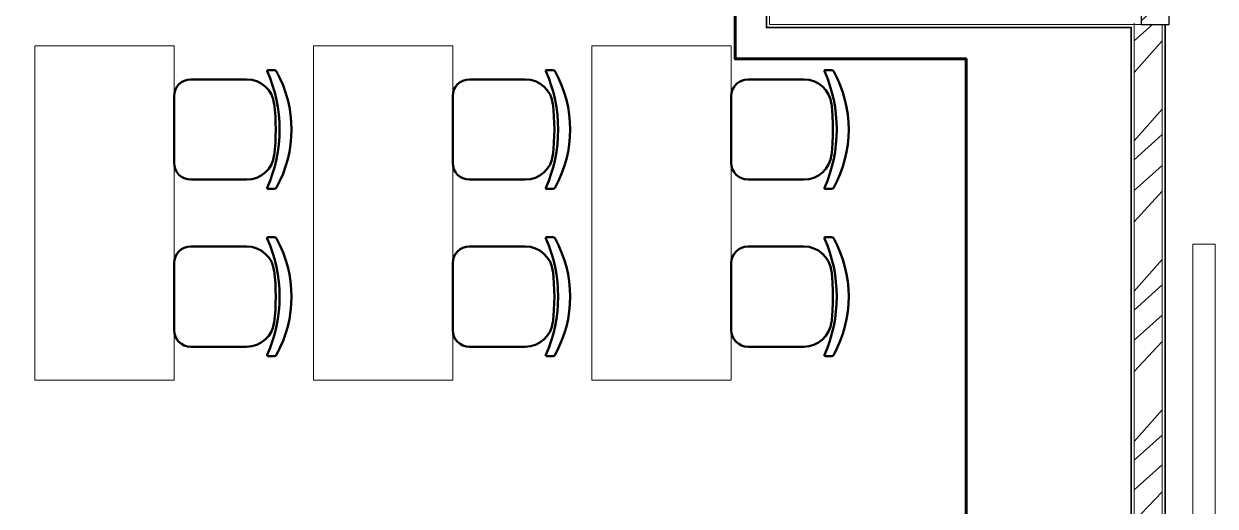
# Model space of a CAD drawing. Header units: millimetres. Extents: x -32 to 417638015, y -35 to 175284279.
# Drawn here: x 417402709 to 417406985, y 175237578 to 175239310 of the extents above; entities that cross this region are included whole.
import ezdxf

# ---------------------------------------------------------------- set-up
doc = ezdxf.new("R2010")
doc.units = ezdxf.units.MM
for name, color, linetype, lineweight in [('_ЭМ_гофра', 5, 'Continuous', 60), ('Стены несущие', 7, 'Continuous', 30), ('Стены отделка', 7, 'Continuous', 30), ('Стены штриховка', 7, 'Continuous', 9), ('ТХ', 5, 'Continuous', 0), ('ТХ_Задание ЭОМ_СС', 6, 'Continuous', 0), ('ШТРИХОВКА', 252, 'Continuous', 15)]:
    doc.layers.add(name, color=color, linetype=linetype, lineweight=lineweight)
doc.layers.add('Линии', color=7, linetype='Continuous', lineweight=9, true_color=0x00a600)

# ---------------------------------------------------------------- blocks, each defined once
blk = doc.blocks.new('_ЭМ_ТХ2_4 Этаж')
at = {"color": 8, "linetype": 'ByBlock', "lineweight": -2}
for p, q in [((19355.24556919894, 7449.4355465931), (19333.58576315138, 7449.4355465931)), ((19355.24556919904, 7449.435546592926), (19333.58576315147, 7449.435546592926)), ((20355.24556919894, 7449.4355465931), (20333.58576315138, 7449.4355465931)), ((20355.24556919904, 7449.435546592926), (20333.58576315147, 7449.435546592926)), ((21355.24556919894, 7449.4355465931), (21333.58576315138, 7449.4355465931)), ((21355.24556919904, 7449.435546592926), (21333.58576315147, 7449.435546592926)), ((19056.2450888062, 7415.9355465931), (19256.55638953188, 7415.9355465931)), ((19056.2450888063, 7415.935546592984), (19256.55638953198, 7415.935546592984)), ((20056.2450888062, 7415.9355465931), (20256.55638953188, 7415.9355465931)), ((20056.2450888063, 7415.935546592984), (20256.55638953198, 7415.935546592984)), ((21056.2450888062, 7415.9355465931), (21256.55638953188, 7415.9355465931)), ((21056.2450888063, 7415.935546592984), (21256.55638953198, 7415.935546592984)), ((18996.24522628862, 7115.807102557446), (18996.2450888062, 7355.9355465931)), ((18996.24522628872, 7115.807102557272), (18996.24508880631, 7355.935546592984)), ((19996.24522628862, 7115.807102557446), (19996.2450888062, 7355.9355465931)), ((19996.24522628872, 7115.807102557272), (19996.24508880631, 7355.935546592984)), ((20996.24522628862, 7115.807102557446), (20996.2450888062, 7355.9355465931)), ((20996.24522628872, 7115.807102557272), (20996.24508880631, 7355.935546592984)), ((19056.2450888062, 7055.9355465931), (19256.55638953188, 7055.9355465931)), ((19056.2450888063, 7055.935546592926), (19256.55638953198, 7055.935546592926)), ((20056.2450888062, 7055.9355465931), (20256.55638953188, 7055.9355465931)), ((20056.2450888063, 7055.935546592926), (20256.55638953198, 7055.935546592926)), ((21056.2450888062, 7055.9355465931), (21256.55638953188, 7055.9355465931)), ((21056.2450888063, 7055.935546592926), (21256.55638953198, 7055.935546592926)), ((19355.24556919894, 7022.435546593159), (19333.58576315138, 7022.435546593159)), ((19355.24556919904, 7022.435546592984), (19333.58576315147, 7022.435546592984)), ((20355.24556919894, 7022.435546593159), (20333.58576315138, 7022.435546593159)), ((20355.24556919904, 7022.435546592984), (20333.58576315147, 7022.435546592984)), ((21355.24556919894, 7022.435546593159), (21333.58576315138, 7022.435546593159)), ((21355.24556919904, 7022.435546592984), (21333.58576315147, 7022.435546592984)), ((19355.24556919894, 6849.4355465931), (19333.58576315138, 6849.4355465931)), ((19355.24556919904, 6849.435546592926), (19333.58576315147, 6849.435546592926)), ((20355.24556919894, 6849.4355465931), (20333.58576315138, 6849.4355465931)), ((20355.24556919904, 6849.435546592926), (20333.58576315147, 6849.435546592926)), ((21355.24556919894, 6849.4355465931), (21333.58576315138, 6849.4355465931)), ((21355.24556919904, 6849.435546592926), (21333.58576315147, 6849.435546592926)), ((19056.2450888062, 6815.9355465931), (19256.55638953188, 6815.9355465931)), ((19056.2450888063, 6815.935546592984), (19256.55638953198, 6815.935546592984)), ((20056.2450888062, 6815.9355465931), (20256.55638953188, 6815.9355465931)), ((20056.2450888063, 6815.935546592984), (20256.55638953198, 6815.935546592984)), ((21056.2450888062, 6815.9355465931), (21256.55638953188, 6815.9355465931)), ((21056.2450888063, 6815.935546592984), (21256.55638953198, 6815.935546592984)), ((18996.24522628862, 6515.807102557446), (18996.2450888062, 6755.9355465931)), ((18996.24522628872, 6515.807102557272), (18996.24508880631, 6755.935546592984)), ((19996.24522628862, 6515.807102557446), (19996.2450888062, 6755.9355465931)), ((19996.24522628872, 6515.807102557272), (19996.24508880631, 6755.935546592984)), ((20996.24522628862, 6515.807102557446), (20996.2450888062, 6755.9355465931)), ((20996.24522628872, 6515.807102557272), (20996.24508880631, 6755.935546592984)), ((19056.2450888062, 6455.9355465931), (19256.55638953188, 6455.9355465931)), ((19056.2450888063, 6455.935546592926), (19256.55638953198, 6455.935546592926)), ((19355.24556919894, 6422.435546593159), (19333.58576315138, 6422.435546593159)), ((19355.24556919904, 6422.435546592984), (19333.58576315147, 6422.435546592984)), ((20056.2450888062, 6455.9355465931), (20256.55638953188, 6455.9355465931)), ((20056.2450888063, 6455.935546592926), (20256.55638953198, 6455.935546592926)), ((20355.24556919894, 6422.435546593159), (20333.58576315138, 6422.435546593159)), ((20355.24556919904, 6422.435546592984), (20333.58576315147, 6422.435546592984)), ((21056.2450888062, 6455.9355465931), (21256.55638953188, 6455.9355465931)), ((21056.2450888063, 6455.935546592926), (21256.55638953198, 6455.935546592926)), ((21355.24556919894, 6422.435546593159), (21333.58576315138, 6422.435546593159)), ((21355.24556919904, 6422.435546592984), (21333.58576315147, 6422.435546592984))]:
    blk.add_line(p, q, dxfattribs=at)
for centre, radius, start, end in [((19333.58576315136, 7446.4355465931), 2.999999999983854, 90, 206.1021673183788), ((19333.58576315146, 7446.435546592926), 2.999999999983854, 90, 206.1021673183788), ((18853.92496510221, 7235.9355465931), 520.8201237039045, 336.3195110063207, 23.68048899367927), ((18853.92496510231, 7235.935546592926), 520.8201237039045, 336.3195110063207, 23.68048899367927), ((19355.24556919896, 7439.4355465931), 9.99999999998925, 31.93174936739494, 90), ((19355.24556919906, 7439.435546592926), 9.99999999998925, 31.93174936739494, 90), ((18987.19606724583, 7235.9355465931), 430.5490215606073, 330.9916647866154, 29.00833521338462), ((18987.19606724592, 7235.935546592926), 430.5490215606073, 330.9916647866154, 29.00833521338462), ((20333.58576315136, 7446.4355465931), 2.999999999983854, 90, 206.1021673183788), ((20333.58576315146, 7446.435546592926), 2.999999999983854, 90, 206.1021673183788), ((19853.92496510221, 7235.9355465931), 520.8201237039045, 336.3195110063207, 23.68048899367927), ((19853.92496510231, 7235.935546592926), 520.8201237039045, 336.3195110063207, 23.68048899367927), ((20355.24556919896, 7439.4355465931), 9.99999999998925, 31.93174936739494, 90), ((20355.24556919906, 7439.435546592926), 9.99999999998925, 31.93174936739494, 90), ((19987.19606724583, 7235.9355465931), 430.5490215606073, 330.9916647866154, 29.00833521338462), ((19987.19606724592, 7235.935546592926), 430.5490215606073, 330.9916647866154, 29.00833521338462), ((21333.58576315136, 7446.4355465931), 2.999999999983854, 90, 206.1021673183788), ((21333.58576315146, 7446.435546592926), 2.999999999983854, 90, 206.1021673183788), ((20853.92496510221, 7235.9355465931), 520.8201237039045, 336.3195110063207, 23.68048899367927), ((20853.92496510231, 7235.935546592926), 520.8201237039045, 336.3195110063207, 23.68048899367927), ((21355.24556919896, 7439.4355465931), 9.99999999998925, 31.93174936739494, 90), ((21355.24556919906, 7439.435546592926), 9.99999999998925, 31.93174936739494, 90), ((20987.19606724583, 7235.9355465931), 430.5490215606073, 330.9916647866154, 29.00833521338462), ((20987.19606724592, 7235.935546592926), 430.5490215606073, 330.9916647866154, 29.00833521338462), ((19056.2450888062, 7355.935546593159), 60.00000000000229, 90, 180), ((19056.24508880626, 7355.935546592984), 59.99999999995966, 90, 180), ((19256.55638953187, 7315.9355465931), 100.0000000000176, 5.741558000315869, 90), ((19256.55638953197, 7315.935546592926), 100.0000000000176, 5.741558000315869, 90), ((20056.2450888062, 7355.935546593159), 60.00000000000229, 90, 180), ((20056.24508880626, 7355.935546592984), 59.99999999995966, 90, 180), ((20256.55638953187, 7315.9355465931), 100.0000000000176, 5.741558000315869, 90), ((20256.55638953197, 7315.935546592926), 100.0000000000176, 5.741558000315869, 90), ((21056.2450888062, 7355.935546593159), 60.00000000000229, 90, 180), ((21056.24508880626, 7355.935546592984), 59.99999999995966, 90, 180), ((21256.55638953187, 7315.9355465931), 100.0000000000176, 5.741558000315869, 90), ((21256.55638953197, 7315.935546592926), 100.0000000000176, 5.741558000315869, 90), ((18560.71101600117, 7235.9355465931), 800.3966485555335, 353.2469772545732, 6.753022745426843), ((18560.71101600127, 7235.935546592926), 800.3966485555335, 353.2469772545732, 6.753022745426843), ((19560.71101600117, 7235.9355465931), 800.3966485555335, 353.2469772545732, 6.753022745426843), ((19560.71101600127, 7235.935546592926), 800.3966485555335, 353.2469772545732, 6.753022745426843), ((20560.71101600117, 7235.9355465931), 800.3966485555335, 353.2469772545732, 6.753022745426843), ((20560.71101600127, 7235.935546592926), 800.3966485555335, 353.2469772545732, 6.753022745426843), ((19256.55638953187, 7155.9355465931), 100.0000000000176, 270, 354.2584419996841), ((19256.55638953197, 7155.935546592926), 100.0000000000176, 270, 354.2584419996841), ((20256.55638953187, 7155.9355465931), 100.0000000000176, 270, 354.2584419996841), ((20256.55638953197, 7155.935546592926), 100.0000000000176, 270, 354.2584419996841), ((21256.55638953187, 7155.9355465931), 100.0000000000176, 270, 354.2584419996841), ((21256.55638953197, 7155.935546592926), 100.0000000000176, 270, 354.2584419996841), ((19056.2450888062, 7115.935546593042), 60.00000000000229, 180, 270), ((19056.24508880626, 7115.935546592926), 59.99999999995966, 180, 270), ((20056.2450888062, 7115.935546593042), 60.00000000000229, 180, 270), ((20056.24508880626, 7115.935546592926), 59.99999999995966, 180, 270), ((21056.2450888062, 7115.935546593042), 60.00000000000229, 180, 270), ((21056.24508880626, 7115.935546592926), 59.99999999995966, 180, 270), ((19333.58576315136, 7025.4355465931), 2.999999999983854, 153.8978326816212, 270), ((19333.58576315146, 7025.435546592926), 2.999999999983854, 153.8978326816212, 270), ((19355.24556919896, 7032.4355465931), 9.99999999998925, 270, 328.068250632605), ((19355.24556919906, 7032.435546592926), 9.99999999998925, 270, 328.068250632605), ((20333.58576315136, 7025.4355465931), 2.999999999983854, 153.8978326816212, 270), ((20333.58576315146, 7025.435546592926), 2.999999999983854, 153.8978326816212, 270), ((20355.24556919896, 7032.4355465931), 9.99999999998925, 270, 328.068250632605), ((20355.24556919906, 7032.435546592926), 9.99999999998925, 270, 328.068250632605), ((21333.58576315136, 7025.4355465931), 2.999999999983854, 153.8978326816212, 270), ((21333.58576315146, 7025.435546592926), 2.999999999983854, 153.8978326816212, 270), ((21355.24556919896, 7032.4355465931), 9.99999999998925, 270, 328.068250632605), ((21355.24556919906, 7032.435546592926), 9.99999999998925, 270, 328.068250632605), ((19333.58576315136, 6846.4355465931), 2.999999999983854, 90, 206.1021673183788), ((19333.58576315146, 6846.435546592926), 2.999999999983854, 90, 206.1021673183788), ((18853.92496510221, 6635.9355465931), 520.8201237039045, 336.3195110063207, 23.68048899367927), ((18853.92496510231, 6635.935546592926), 520.8201237039045, 336.3195110063207, 23.68048899367927), ((19355.24556919896, 6839.4355465931), 9.99999999998925, 31.93174936739494, 90), ((19355.24556919906, 6839.435546592926), 9.99999999998925, 31.93174936739494, 90), ((18987.19606724583, 6635.9355465931), 430.5490215606073, 330.9916647866154, 29.00833521338462), ((18987.19606724592, 6635.935546592926), 430.5490215606073, 330.9916647866154, 29.00833521338462), ((20333.58576315136, 6846.4355465931), 2.999999999983854, 90, 206.1021673183788), ((20333.58576315146, 6846.435546592926), 2.999999999983854, 90, 206.1021673183788), ((19853.92496510221, 6635.9355465931), 520.8201237039045, 336.3195110063207, 23.68048899367927), ((19853.92496510231, 6635.935546592926), 520.8201237039045, 336.3195110063207, 23.68048899367927), ((20355.24556919896, 6839.4355465931), 9.99999999998925, 31.93174936739494, 90), ((20355.24556919906, 6839.435546592926), 9.99999999998925, 31.93174936739494, 90), ((19987.19606724583, 6635.9355465931), 430.5490215606073, 330.9916647866154, 29.00833521338462), ((19987.19606724592, 6635.935546592926), 430.5490215606073, 330.9916647866154, 29.00833521338462), ((21333.58576315136, 6846.4355465931), 2.999999999983854, 90, 206.1021673183788), ((21333.58576315146, 6846.435546592926), 2.999999999983854, 90, 206.1021673183788), ((20853.92496510221, 6635.9355465931), 520.8201237039045, 336.3195110063207, 23.68048899367927), ((20853.92496510231, 6635.935546592926), 520.8201237039045, 336.3195110063207, 23.68048899367927), ((21355.24556919896, 6839.4355465931), 9.99999999998925, 31.93174936739494, 90), ((21355.24556919906, 6839.435546592926), 9.99999999998925, 31.93174936739494, 90), ((20987.19606724583, 6635.9355465931), 430.5490215606073, 330.9916647866154, 29.00833521338462), ((20987.19606724592, 6635.935546592926), 430.5490215606073, 330.9916647866154, 29.00833521338462), ((19056.2450888062, 6755.935546593159), 60.00000000000229, 90, 180), ((19056.24508880626, 6755.935546592984), 59.99999999995966, 90, 180), ((19256.55638953187, 6715.9355465931), 100.0000000000176, 5.741558000315869, 90), ((19256.55638953197, 6715.935546592926), 100.0000000000176, 5.741558000315869, 90), ((20056.2450888062, 6755.935546593159), 60.00000000000229, 90, 180), ((20056.24508880626, 6755.935546592984), 59.99999999995966, 90, 180), ((20256.55638953187, 6715.9355465931), 100.0000000000176, 5.741558000315869, 90), ((20256.55638953197, 6715.935546592926), 100.0000000000176, 5.741558000315869, 90), ((21056.2450888062, 6755.935546593159), 60.00000000000229, 90, 180), ((21056.24508880626, 6755.935546592984), 59.99999999995966, 90, 180), ((21256.55638953187, 6715.9355465931), 100.0000000000176, 5.741558000315869, 90), ((21256.55638953197, 6715.935546592926), 100.0000000000176, 5.741558000315869, 90), ((18560.71101600117, 6635.9355465931), 800.3966485555335, 353.2469772545732, 6.753022745426843), ((18560.71101600127, 6635.935546592926), 800.3966485555335, 353.2469772545732, 6.753022745426843), ((19560.71101600117, 6635.9355465931), 800.3966485555335, 353.2469772545732, 6.753022745426843), ((19560.71101600127, 6635.935546592926), 800.3966485555335, 353.2469772545732, 6.753022745426843), ((20560.71101600117, 6635.9355465931), 800.3966485555335, 353.2469772545732, 6.753022745426843), ((20560.71101600127, 6635.935546592926), 800.3966485555335, 353.2469772545732, 6.753022745426843), ((19256.55638953187, 6555.9355465931), 100.0000000000176, 270, 354.2584419996841), ((19256.55638953197, 6555.935546592926), 100.0000000000176, 270, 354.2584419996841), ((20256.55638953187, 6555.9355465931), 100.0000000000176, 270, 354.2584419996841), ((20256.55638953197, 6555.935546592926), 100.0000000000176, 270, 354.2584419996841), ((21256.55638953187, 6555.9355465931), 100.0000000000176, 270, 354.2584419996841), ((21256.55638953197, 6555.935546592926), 100.0000000000176, 270, 354.2584419996841), ((19056.2450888062, 6515.935546593042), 60.00000000000229, 180, 270), ((19056.24508880626, 6515.935546592926), 59.99999999995966, 180, 270), ((20056.2450888062, 6515.935546593042), 60.00000000000229, 180, 270), ((20056.24508880626, 6515.935546592926), 59.99999999995966, 180, 270), ((21056.2450888062, 6515.935546593042), 60.00000000000229, 180, 270), ((21056.24508880626, 6515.935546592926), 59.99999999995966, 180, 270), ((19333.58576315136, 6425.4355465931), 2.999999999983854, 153.8978326816212, 270), ((19333.58576315146, 6425.435546592926), 2.999999999983854, 153.8978326816212, 270), ((19355.24556919896, 6432.4355465931), 9.99999999998925, 270, 328.068250632605), ((19355.24556919906, 6432.435546592926), 9.99999999998925, 270, 328.068250632605), ((20333.58576315136, 6425.4355465931), 2.999999999983854, 153.8978326816212, 270), ((20333.58576315146, 6425.435546592926), 2.999999999983854, 153.8978326816212, 270), ((20355.24556919896, 6432.4355465931), 9.99999999998925, 270, 328.068250632605), ((20355.24556919906, 6432.435546592926), 9.99999999998925, 270, 328.068250632605), ((21333.58576315136, 6425.4355465931), 2.999999999983854, 153.8978326816212, 270), ((21333.58576315146, 6425.435546592926), 2.999999999983854, 153.8978326816212, 270), ((21355.24556919896, 6432.4355465931), 9.99999999998925, 270, 328.068250632605), ((21355.24556919906, 6432.435546592926), 9.99999999998925, 270, 328.068250632605)]:
    blk.add_arc(centre, radius, start, end, dxfattribs=at)
at = {"layer": 'ТХ', "color": 8}
for p, q in [((18496.24515754741, 7535.871324575273), (18496.24515754741, 6335.871324575273)), ((18996.24515754741, 7535.871324575273), (18496.24515754741, 7535.871324575273)), ((18996.24515754741, 6335.871324575273), (18996.24515754741, 7535.871324575273)), ((19496.24515754741, 7535.871324575273), (19496.24515754741, 6335.871324575273)), ((19996.24515754741, 7535.871324575273), (19496.24515754741, 7535.871324575273)), ((19996.24515754741, 6335.871324575273), (19996.24515754741, 7535.871324575273)), ((20496.24515754741, 7535.871324575273), (20496.24515754741, 6335.871324575273)), ((20996.24515754741, 7535.871324575273), (20496.24515754741, 7535.871324575273)), ((20996.24515754741, 6335.871324575273), (20996.24515754741, 7535.871324575273)), ((18496.24515754741, 6335.871324575273), (18996.24515754741, 6335.871324575273)), ((19496.24515754741, 6335.871324575273), (19996.24515754741, 6335.871324575273)), ((20496.24515754741, 6335.871324575273), (20996.24515754741, 6335.871324575273))]:
    blk.add_line(p, q, dxfattribs=at)
blk = doc.blocks.new('План 4 этажа')
at = {"layer": 'Стены штриховка', "lineweight": 9}
h = blk.add_hatch(dxfattribs=at)
h.set_pattern_fill('ANSI34', color=8, scale=20)
h.set_pattern_definition([(45, (591.9394108331762, 243.9018102923292), (-269.4076836320746, 269.4076836320746), []), (45, (681.7420108331135, 243.9018102923292), (-269.4076836320746, 269.4076836320746), []), (45, (771.5446108331671, 243.9018102923292), (-269.4076836320746, 269.4076836320746), []), (45, (861.3474108331138, 243.9018102923292), (-269.4076836320746, 269.4076836320746), [])])
h.paths.add_polyline_path([(16611.93941083318, 7852.139945119445), (16659.25271163404, 7852.139945119445), (16659.25271163404, 8562.139945119503), (16559.25271163404, 8562.139945119503), (16559.25271163404, 7852.139945119619)])
at = {"layer": 'Стены штриховка'}
h = blk.add_hatch(dxfattribs=at)
h.set_pattern_fill('ANSI34', color=8, scale=20)
h.set_pattern_definition([(45, (-7388.247288366023, 219.0978361467132), (-269.4076836320746, 269.4076836320746), []), (45, (-7298.444688366028, 219.0978361467132), (-269.4076836320746, 269.4076836320746), []), (45, (-7208.642088365974, 219.0978361467132), (-269.4076836320746, 269.4076836320746), []), (45, (-7118.839288366027, 219.0978361467132), (-269.4076836320746, 269.4076836320746), [])])
h.paths.add_polyline_path([(16634.25271163404, 2617.329431947204), (16634.25271163404, 7852.139945119445), (16534.25271163404, 7852.139945119445), (16534.25271163404, 2617.329431947204)])
at = {"layer": 'Линии', "color": 8}
for p, q in [((16744.45017131651, 7063.205310883932), (16824.45017131651, 7063.205310883932)), ((16744.45017131651, 4363.205310883932), (16744.45017131651, 7063.205310883932)), ((16824.45017131651, 7063.205310883932), (16824.45017131651, 4363.205310883932))]:
    blk.add_line(p, q, dxfattribs=at)
at = {"layer": 'Стены несущие', "color": 8}
for p, q in [((16559.25271163404, 8562.139945119503), (16559.25271163404, 7852.139945119445)), ((16659.25271163404, 7852.139945119445), (16659.25271163404, 8562.139945119503)), ((16559.25271163404, 7852.139945119445), (16659.25271163404, 7852.139945119445))]:
    blk.add_line(p, q, dxfattribs=at)
at = {"layer": 'Стены отделка', "color": 8, "lineweight": 9}
for p, q in [((15213.25271163404, 8530.139945119503), (15213.25271163404, 7842.139945119445)), ((15225.25271163404, 7852.139945119445), (15225.25271163404, 8542.139945119503)), ((15215.25271163404, 7840.139945119445), (16522.25271163404, 7840.139945119445)), ((16559.25271163404, 7852.139945119445), (15225.25271163404, 7852.139945119445)), ((16522.25271163404, 7840.139945119445), (16522.25271163404, 2617.329431947204)), ((16534.25271163404, 7856.544138378114), (16534.25271163404, 2617.329431947204)), ((16634.25271163404, 2617.329431947204), (16634.25271163404, 7852.139945119445)), ((16646.25271163404, 2617.329431947204), (16646.25271163404, 7852.139945119445))]:
    blk.add_line(p, q, dxfattribs=at)
at = {"layer": 'Стены штриховка', "color": 8}
for p, q in [((15215.25271163404, 8532.139945119503), (15215.25271163404, 7840.139945119445)), ((15213.25271163404, 7842.139945119445), (16524.25271163404, 7842.139945119503)), ((15213.25271163404, 7842.139945119445), (15213.25271163404, 7840.139945119445)), ((15213.25271163404, 7840.139945119445), (15215.25271163404, 7840.139945119445)), ((16524.25271163404, 7842.139945119503), (16524.25271163427, 2617.329431947204)), ((16534.25271163404, 7852.139945119445), (16534.25271163404, 2617.329431947204)), ((16634.25271163404, 7852.139945119445), (16634.25271163404, 2617.329431947204)), ((16644.25271163404, 2617.329431947204), (16644.25271163404, 7852.139945119445))]:
    blk.add_line(p, q, dxfattribs=at)

msp = doc.modelspace()

# ---------------------------------------------------------------- linework, layer by layer
at = {"layer": '_ЭМ_гофра', "linetype": 'ByBlock'}
msp.add_lwpolyline([(417399007.7107379, 175234927.9171655), (417399007.7107379, 175239680.2587538), (417405263.1751644, 175239680.2587538), (417405263.1751644, 175239183.7393991), (417406091.3151633, 175239183.7393991), (417406091.3151633, 175236336.1640036)], dxfattribs=at)

# ---------------------------------------------------------------- block references
at = {"layer": 'ТХ_Задание ЭОМ_СС', "lineweight": 50}
msp.add_blockref('_ЭМ_ТХ2_4 Этаж', (417384252.4643108, 175231694.5649611), dxfattribs=at)
at = {"layer": 'ШТРИХОВКА'}
msp.add_blockref('План 4 этажа', (417390160.9595469, 175231455.6631508), dxfattribs=at)

doc.saveas('drawing.dxf')
